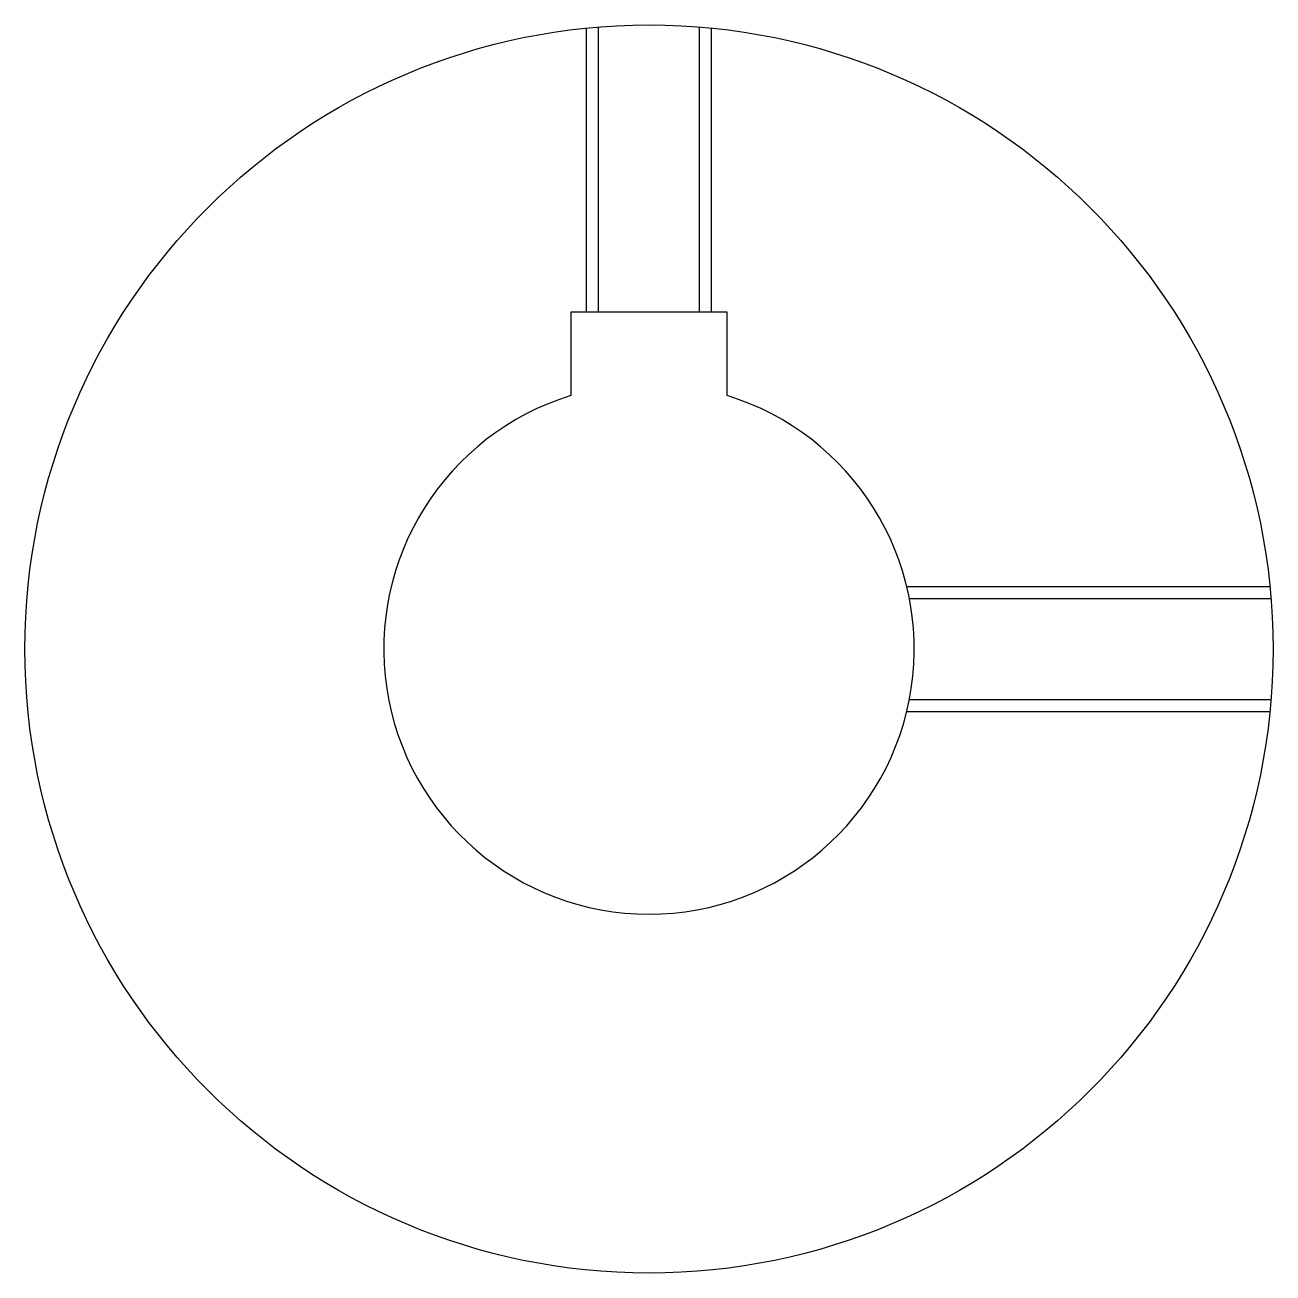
# Model space of a CAD drawing. Header units: metres. Extents: x 123 to 288, y 62 to 185.
# Drawn here: x 248 to 288, y 103.75 to 143.75 of the extents above.
import ezdxf

# ---------------------------------------------------------------- set-up
doc = ezdxf.new("R2010")
doc.units = ezdxf.units.M

msp = doc.modelspace()

# ---------------------------------------------------------------- linework, layer by layer
at = {"color": 4}
for points in [[(266, 134.550003), (266, 143.64975)], [(266.380005, 134.550003), (266.380005, 143.68428)], [(269.619995, 134.550003), (269.619995, 143.68428)], [(270, 134.550003), (270, 143.64975)], [(270.5, 131.874039), (270.5, 134.550003), (265.5, 134.550003), (265.5, 131.874039)], [(276.261353, 125.75), (287.89975, 125.75)], [(276.344177, 125.370003), (287.934265, 125.370003)], [(276.344177, 122.129997), (287.934265, 122.129997)], [(276.261353, 121.75), (287.89975, 121.75)]]:
    msp.add_lwpolyline(points, dxfattribs=at)
msp.add_circle((268, 123.75), 20, dxfattribs=at)
msp.add_arc((268, 123.75), 8.5, 107.1046348, 72.8953652, dxfattribs=at)

doc.saveas('drawing.dxf')
